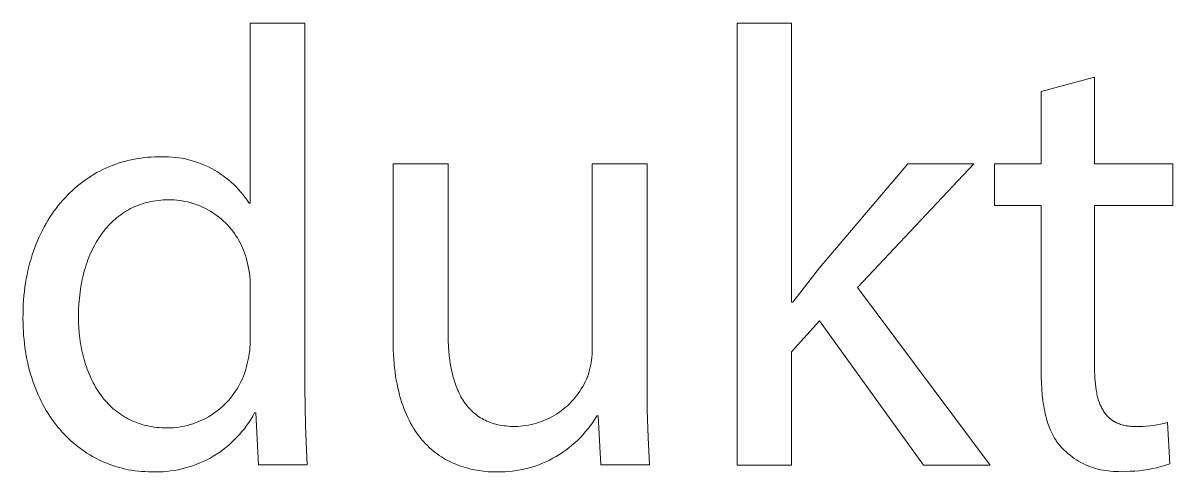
# Model space of a CAD drawing. Header units: millimetres. Extents: x 578 to 4608, y -138 to 2677.
# Drawn here: x 3379.9 to 3454.5, y -71.2 to -42.1 of the extents above; entities that cross this region are included whole.
import ezdxf

# ---------------------------------------------------------------- set-up
doc = ezdxf.new("R2010")
doc.units = ezdxf.units.MM
doc.header["$MEASUREMENT"] = 0
doc.layers.add('Domyślny', color=7, linetype='Continuous', true_color=0x000000)

msp = doc.modelspace()

# ---------------------------------------------------------------- linework, layer by layer
at = {"layer": 'Domyślny', "color": 18, "lineweight": 15, "true_color": 0x000000}
for p, q in [((3394.675, -53.801), (3394.675, -42.139)), ((3394.675, -42.139), (3398.218, -42.139)), ((3398.218, -42.139), (3398.218, -65.732)), ((3426.244, -70.781), (3426.244, -42.128)), ((3426.244, -42.128), (3429.761, -42.128)), ((3429.761, -42.128), (3429.761, -60.219)), ((3445.944, -46.572), (3449.407, -45.646)), ((3449.407, -45.646), (3449.407, -51.255)), ((3445.944, -51.255), (3445.944, -46.572)), ((3385.51, -51.448), (3385.71, -51.367)), ((3385.71, -51.367), (3385.912, -51.291)), ((3385.912, -51.291), (3386.117, -51.22)), ((3386.117, -51.22), (3386.323, -51.155)), ((3386.323, -51.155), (3386.531, -51.096)), ((3386.531, -51.096), (3386.741, -51.041)), ((3386.741, -51.041), (3386.953, -50.993)), ((3386.953, -50.993), (3387.167, -50.95)), ((3387.167, -50.95), (3387.382, -50.913)), ((3387.382, -50.913), (3387.598, -50.881)), ((3387.598, -50.881), (3387.817, -50.855)), ((3387.817, -50.855), (3388.036, -50.835)), ((3388.036, -50.835), (3388.257, -50.82)), ((3388.257, -50.82), (3388.48, -50.811)), ((3388.48, -50.811), (3388.703, -50.808)), ((3388.703, -50.808), (3388.926, -50.799)), ((3388.926, -50.799), (3389.15, -50.796)), ((3389.15, -50.796), (3389.373, -50.802)), ((3389.373, -50.802), (3389.596, -50.815)), ((3389.596, -50.815), (3389.819, -50.836)), ((3389.819, -50.836), (3390.041, -50.864)), ((3390.041, -50.864), (3390.261, -50.9)), ((3390.261, -50.9), (3390.481, -50.943)), ((3390.481, -50.943), (3390.698, -50.994)), ((3390.698, -50.994), (3390.914, -51.053)), ((3390.914, -51.053), (3391.128, -51.118)), ((3391.128, -51.118), (3391.339, -51.191)), ((3391.339, -51.191), (3391.548, -51.272)), ((3391.548, -51.272), (3391.753, -51.359)), ((3391.753, -51.359), (3391.956, -51.453)), ((3403.935, -62.683), (3403.935, -51.249)), ((3403.935, -51.249), (3407.492, -51.249)), ((3407.492, -51.249), (3407.492, -62.066)), ((3416.846, -63.233), (3416.846, -51.249)), ((3416.846, -51.249), (3420.402, -51.249)), ((3420.402, -51.249), (3420.402, -65.461)), ((3431.586, -57.991), (3437.303, -51.254)), ((3441.584, -51.254), (3434.042, -59.28)), ((3437.303, -51.254), (3441.584, -51.254)), ((3442.911, -53.953), (3442.911, -51.255)), ((3442.911, -51.255), (3445.944, -51.255)), ((3449.407, -51.255), (3454.493, -51.255)), ((3454.493, -51.255), (3454.493, -53.953)), ((3383.997, -52.288), (3384.177, -52.165)), ((3384.177, -52.165), (3384.36, -52.047)), ((3384.36, -52.047), (3384.545, -51.934)), ((3384.545, -51.934), (3384.733, -51.826)), ((3384.733, -51.826), (3384.924, -51.724)), ((3384.924, -51.724), (3385.117, -51.627)), ((3385.117, -51.627), (3385.312, -51.535)), ((3385.312, -51.535), (3385.51, -51.448)), ((3391.956, -51.453), (3392.155, -51.555)), ((3392.155, -51.555), (3392.351, -51.663)), ((3392.351, -51.663), (3392.543, -51.777)), ((3392.543, -51.777), (3392.731, -51.898)), ((3392.731, -51.898), (3392.914, -52.026)), ((3392.914, -52.026), (3393.093, -52.16)), ((3393.093, -52.16), (3393.268, -52.299)), ((3383.141, -52.978), (3383.306, -52.83)), ((3383.306, -52.83), (3383.474, -52.687)), ((3383.474, -52.687), (3383.646, -52.549)), ((3383.646, -52.549), (3383.82, -52.416)), ((3383.82, -52.416), (3383.997, -52.288)), ((3393.268, -52.299), (3393.437, -52.445)), ((3393.437, -52.445), (3393.602, -52.597)), ((3393.602, -52.597), (3393.761, -52.754)), ((3393.761, -52.754), (3393.915, -52.916)), ((3393.915, -52.916), (3394.063, -53.083)), ((3382.366, -53.79), (3382.514, -53.618)), ((3382.514, -53.618), (3382.666, -53.451)), ((3382.666, -53.451), (3382.821, -53.289)), ((3382.821, -53.289), (3382.98, -53.131)), ((3382.98, -53.131), (3383.141, -52.978)), ((3388.383, -53.67), (3388.226, -53.7)), ((3388.543, -53.645), (3388.383, -53.67)), ((3388.705, -53.624), (3388.543, -53.645)), ((3388.869, -53.608), (3388.705, -53.624)), ((3389.035, -53.596), (3388.869, -53.608)), ((3389.203, -53.589), (3389.035, -53.596)), ((3389.374, -53.587), (3389.203, -53.589)), ((3389.552, -53.589), (3389.374, -53.587)), ((3389.73, -53.597), (3389.552, -53.589)), ((3389.907, -53.611), (3389.73, -53.597)), ((3390.084, -53.631), (3389.907, -53.611)), ((3390.26, -53.657), (3390.084, -53.631)), ((3390.435, -53.69), (3390.26, -53.657)), ((3394.063, -53.083), (3394.205, -53.256)), ((3394.205, -53.256), (3394.341, -53.433)), ((3394.341, -53.433), (3394.471, -53.615)), ((3394.471, -53.615), (3394.595, -53.801)), ((3381.811, -54.525), (3381.944, -54.335)), ((3381.944, -54.335), (3382.081, -54.149)), ((3382.081, -54.149), (3382.222, -53.967)), ((3382.222, -53.967), (3382.366, -53.79)), ((3386.523, -54.385), (3386.396, -54.469)), ((3386.651, -54.306), (3386.523, -54.385)), ((3386.783, -54.231), (3386.651, -54.306)), ((3386.916, -54.159), (3386.783, -54.231)), ((3387.052, -54.092), (3386.916, -54.159)), ((3387.191, -54.028), (3387.052, -54.092)), ((3387.331, -53.969), (3387.191, -54.028)), ((3387.475, -53.913), (3387.331, -53.969)), ((3387.62, -53.862), (3387.475, -53.913)), ((3387.768, -53.815), (3387.62, -53.862)), ((3387.919, -53.772), (3387.768, -53.815)), ((3388.071, -53.734), (3387.919, -53.772)), ((3388.226, -53.7), (3388.071, -53.734)), ((3390.608, -53.728), (3390.435, -53.69)), ((3390.781, -53.772), (3390.608, -53.728)), ((3390.951, -53.822), (3390.781, -53.772)), ((3391.12, -53.878), (3390.951, -53.822)), ((3391.287, -53.939), (3391.12, -53.878)), ((3391.452, -54.006), (3391.287, -53.939)), ((3391.614, -54.079), (3391.452, -54.006)), ((3391.774, -54.157), (3391.614, -54.079)), ((3391.931, -54.241), (3391.774, -54.157)), ((3392.085, -54.33), (3391.931, -54.241)), ((3392.236, -54.424), (3392.085, -54.33)), ((3392.384, -54.523), (3392.236, -54.424)), ((3394.595, -53.801), (3394.675, -53.801)), ((3445.944, -53.953), (3442.911, -53.953)), ((3445.944, -64.609), (3445.944, -53.953)), ((3454.493, -53.953), (3449.407, -53.953)), ((3449.407, -53.953), (3449.407, -64.488)), ((3381.318, -55.334), (3381.435, -55.125)), ((3381.435, -55.125), (3381.556, -54.921)), ((3381.556, -54.921), (3381.681, -54.721)), ((3381.681, -54.721), (3381.811, -54.525)), ((3385.584, -55.152), (3385.478, -55.264)), ((3385.692, -55.044), (3385.584, -55.152)), ((3385.803, -54.939), (3385.692, -55.044)), ((3385.917, -54.838), (3385.803, -54.939)), ((3386.033, -54.74), (3385.917, -54.838)), ((3386.152, -54.646), (3386.033, -54.74)), ((3386.273, -54.555), (3386.152, -54.646)), ((3386.396, -54.469), (3386.273, -54.555)), ((3392.528, -54.627), (3392.384, -54.523)), ((3392.669, -54.736), (3392.528, -54.627)), ((3392.805, -54.85), (3392.669, -54.736)), ((3392.938, -54.969), (3392.805, -54.85)), ((3393.067, -55.091), (3392.938, -54.969)), ((3393.191, -55.219), (3393.067, -55.091)), ((3380.992, -55.987), (3381.096, -55.765)), ((3381.096, -55.765), (3381.205, -55.547)), ((3381.205, -55.547), (3381.318, -55.334)), ((3384.989, -55.872), (3384.899, -56.003)), ((3385.081, -55.744), (3384.989, -55.872)), ((3385.176, -55.619), (3385.081, -55.744)), ((3385.274, -55.497), (3385.176, -55.619)), ((3385.375, -55.379), (3385.274, -55.497)), ((3385.478, -55.264), (3385.375, -55.379)), ((3393.311, -55.35), (3393.191, -55.219)), ((3393.427, -55.485), (3393.311, -55.35)), ((3393.538, -55.625), (3393.427, -55.485)), ((3393.644, -55.767), (3393.538, -55.625)), ((3393.745, -55.914), (3393.644, -55.767)), ((3393.841, -56.064), (3393.745, -55.914)), ((3380.706, -56.678), (3380.797, -56.444)), ((3380.797, -56.444), (3380.892, -56.213)), ((3380.892, -56.213), (3380.992, -55.987)), ((3384.567, -56.558), (3384.49, -56.704)), ((3384.645, -56.415), (3384.567, -56.558)), ((3384.727, -56.274), (3384.645, -56.415)), ((3384.812, -56.137), (3384.727, -56.274)), ((3384.899, -56.003), (3384.812, -56.137)), ((3393.931, -56.217), (3393.841, -56.064)), ((3394.017, -56.373), (3393.931, -56.217)), ((3394.097, -56.532), (3394.017, -56.373)), ((3394.172, -56.693), (3394.097, -56.532)), ((3380.462, -57.408), (3380.538, -57.161)), ((3380.538, -57.161), (3380.62, -56.918)), ((3380.62, -56.918), (3380.706, -56.678)), ((3384.214, -57.315), (3384.152, -57.475)), ((3384.279, -57.158), (3384.214, -57.315)), ((3384.347, -57.004), (3384.279, -57.158)), ((3384.417, -56.853), (3384.347, -57.004)), ((3384.49, -56.704), (3384.417, -56.853)), ((3394.241, -56.857), (3394.172, -56.693)), ((3394.304, -57.023), (3394.241, -56.857)), ((3394.362, -57.191), (3394.304, -57.023)), ((3394.414, -57.362), (3394.362, -57.191)), ((3394.46, -57.533), (3394.414, -57.362)), ((3380.262, -58.175), (3380.324, -57.916)), ((3380.324, -57.916), (3380.39, -57.66)), ((3380.39, -57.66), (3380.462, -57.408)), ((3383.933, -58.139), (3383.885, -58.311)), ((3383.983, -57.969), (3383.933, -58.139)), ((3384.037, -57.802), (3383.983, -57.969)), ((3384.093, -57.637), (3384.037, -57.802)), ((3384.152, -57.475), (3384.093, -57.637)), ((3394.501, -57.707), (3394.46, -57.533)), ((3394.547, -57.916), (3394.501, -57.707)), ((3394.587, -58.127), (3394.547, -57.916)), ((3394.619, -58.34), (3394.587, -58.127)), ((3429.841, -60.219), (3431.586, -57.991)), ((3380.108, -58.978), (3380.154, -58.707)), ((3380.154, -58.707), (3380.206, -58.439)), ((3380.206, -58.439), (3380.262, -58.175)), ((3383.761, -58.84), (3383.725, -59.021)), ((3383.799, -58.661), (3383.761, -58.84)), ((3383.841, -58.485), (3383.799, -58.661)), ((3383.885, -58.311), (3383.841, -58.485)), ((3394.644, -58.553), (3394.619, -58.34)), ((3394.662, -58.767), (3394.644, -58.553)), ((3394.672, -58.982), (3394.662, -58.767)), ((3380.003, -59.817), (3380.032, -59.534)), ((3380.032, -59.534), (3380.068, -59.254)), ((3380.068, -59.254), (3380.108, -58.978)), ((3383.637, -59.577), (3383.593, -59.957)), ((3383.663, -59.39), (3383.637, -59.577)), ((3383.693, -59.204), (3383.663, -59.39)), ((3383.725, -59.021), (3383.693, -59.204)), ((3394.675, -59.196), (3394.672, -58.982)), ((3394.675, -62.592), (3394.675, -59.196)), ((3434.042, -59.28), (3442.631, -70.781)), ((3379.96, -60.395), (3379.979, -60.104)), ((3379.979, -60.104), (3380.003, -59.817)), ((3383.561, -60.345), (3383.542, -60.74)), ((3383.593, -59.957), (3383.561, -60.345)), ((3429.761, -60.219), (3429.841, -60.219)), ((3379.939, -61.29), (3379.94, -60.988)), ((3379.94, -60.988), (3379.947, -60.69)), ((3379.947, -60.69), (3379.96, -60.395)), ((3383.542, -60.74), (3383.536, -61.142)), ((3379.942, -61.567), (3379.939, -61.29)), ((3379.95, -61.841), (3379.942, -61.567)), ((3379.963, -62.113), (3379.95, -61.841)), ((3383.536, -61.142), (3383.542, -61.51)), ((3383.542, -61.51), (3383.559, -61.874)), ((3383.559, -61.874), (3383.587, -62.232)), ((3431.586, -61.427), (3429.761, -63.44)), ((3438.323, -70.781), (3431.586, -61.427)), ((3379.981, -62.381), (3379.963, -62.113)), ((3380.005, -62.647), (3379.981, -62.381)), ((3383.587, -62.232), (3383.627, -62.586)), ((3383.627, -62.586), (3383.677, -62.934)), ((3394.674, -62.785), (3394.675, -62.592)), ((3407.492, -62.066), (3407.495, -62.409)), ((3407.495, -62.409), (3407.505, -62.746)), ((3380.033, -62.909), (3380.005, -62.647)), ((3380.066, -63.168), (3380.033, -62.909)), ((3380.105, -63.424), (3380.066, -63.168)), ((3383.677, -62.934), (3383.707, -63.105)), ((3383.707, -63.105), (3383.74, -63.275)), ((3383.74, -63.275), (3383.775, -63.443)), ((3394.611, -63.554), (3394.636, -63.362)), ((3394.636, -63.362), (3394.655, -63.17)), ((3394.655, -63.17), (3394.668, -62.978)), ((3394.668, -62.978), (3394.674, -62.785)), ((3403.946, -63.31), (3403.935, -62.683)), ((3403.959, -63.612), (3403.946, -63.31)), ((3407.505, -62.746), (3407.522, -63.075)), ((3407.522, -63.075), (3407.546, -63.396)), ((3416.843, -63.419), (3416.846, -63.233)), ((3380.148, -63.676), (3380.105, -63.424)), ((3380.196, -63.926), (3380.148, -63.676)), ((3380.249, -64.172), (3380.196, -63.926)), ((3383.775, -63.443), (3383.813, -63.61)), ((3383.813, -63.61), (3383.854, -63.774)), ((3383.854, -63.774), (3383.898, -63.937)), ((3383.898, -63.937), (3383.945, -64.098)), ((3383.945, -64.098), (3383.994, -64.257)), ((3394.501, -64.122), (3394.543, -63.933)), ((3394.543, -63.933), (3394.58, -63.744)), ((3394.58, -63.744), (3394.611, -63.554)), ((3403.977, -63.907), (3403.959, -63.612)), ((3404.001, -64.195), (3403.977, -63.907)), ((3407.546, -63.396), (3407.578, -63.709)), ((3407.578, -63.709), (3407.617, -64.015)), ((3407.617, -64.015), (3407.664, -64.311)), ((3416.768, -64.159), (3416.796, -63.975)), ((3416.796, -63.975), (3416.818, -63.79)), ((3416.818, -63.79), (3416.834, -63.605)), ((3416.834, -63.605), (3416.843, -63.419)), ((3429.761, -63.44), (3429.761, -70.781)), ((3380.306, -64.414), (3380.249, -64.172)), ((3380.368, -64.653), (3380.306, -64.414)), ((3380.435, -64.889), (3380.368, -64.653)), ((3383.994, -64.257), (3384.046, -64.414)), ((3384.046, -64.414), (3384.101, -64.568)), ((3384.101, -64.568), (3384.159, -64.721)), ((3384.159, -64.721), (3384.22, -64.871)), ((3394.233, -65.012), (3394.299, -64.838)), ((3394.299, -64.838), (3394.359, -64.662)), ((3394.359, -64.662), (3394.412, -64.483)), ((3394.412, -64.483), (3394.46, -64.303)), ((3394.46, -64.303), (3394.501, -64.122)), ((3404.029, -64.475), (3404.001, -64.195)), ((3404.062, -64.749), (3404.029, -64.475)), ((3404.099, -65.015), (3404.062, -64.749)), ((3407.664, -64.311), (3407.718, -64.599)), ((3407.718, -64.599), (3407.781, -64.878)), ((3416.596, -64.882), (3416.648, -64.703)), ((3416.648, -64.703), (3416.694, -64.523)), ((3416.694, -64.523), (3416.734, -64.342)), ((3416.734, -64.342), (3416.768, -64.159)), ((3445.949, -65.033), (3445.944, -64.609)), ((3449.407, -64.488), (3449.409, -64.711)), ((3449.409, -64.711), (3449.415, -64.929)), ((3380.506, -65.121), (3380.435, -64.889)), ((3380.581, -65.35), (3380.506, -65.121)), ((3380.661, -65.575), (3380.581, -65.35)), ((3380.745, -65.796), (3380.661, -65.575)), ((3384.22, -64.871), (3384.284, -65.019)), ((3384.284, -65.019), (3384.35, -65.165)), ((3384.35, -65.165), (3384.419, -65.308)), ((3384.419, -65.308), (3384.491, -65.449)), ((3384.491, -65.449), (3384.566, -65.587)), ((3384.566, -65.587), (3384.643, -65.723)), ((3393.911, -65.683), (3394, -65.519)), ((3394, -65.519), (3394.084, -65.353)), ((3394.084, -65.353), (3394.162, -65.184)), ((3394.162, -65.184), (3394.233, -65.012)), ((3404.142, -65.275), (3404.099, -65.015)), ((3404.188, -65.528), (3404.142, -65.275)), ((3404.239, -65.774), (3404.188, -65.528)), ((3407.781, -64.878), (3407.815, -65.014)), ((3407.815, -65.014), (3407.852, -65.148)), ((3407.852, -65.148), (3407.89, -65.28)), ((3407.89, -65.28), (3407.931, -65.409)), ((3407.931, -65.409), (3407.973, -65.535)), ((3407.973, -65.535), (3408.018, -65.659)), ((3416.226, -65.696), (3416.312, -65.541)), ((3416.312, -65.541), (3416.393, -65.382)), ((3416.393, -65.382), (3416.468, -65.222)), ((3416.468, -65.222), (3416.537, -65.058)), ((3416.537, -65.058), (3416.596, -64.882)), ((3420.402, -65.461), (3420.411, -67.234)), ((3445.962, -65.443), (3445.949, -65.033)), ((3445.984, -65.841), (3445.962, -65.443)), ((3449.415, -64.929), (3449.425, -65.14)), ((3449.425, -65.14), (3449.44, -65.345)), ((3449.44, -65.345), (3449.459, -65.543)), ((3449.459, -65.543), (3449.483, -65.736)), ((3380.834, -66.014), (3380.745, -65.796)), ((3380.927, -66.228), (3380.834, -66.014)), ((3381.023, -66.438), (3380.927, -66.228)), ((3384.643, -65.723), (3384.724, -65.856)), ((3384.724, -65.856), (3384.807, -65.986)), ((3384.807, -65.986), (3384.893, -66.114)), ((3384.893, -66.114), (3384.982, -66.239)), ((3384.982, -66.239), (3385.074, -66.361)), ((3393.382, -66.447), (3393.498, -66.302)), ((3393.498, -66.302), (3393.609, -66.152)), ((3393.609, -66.152), (3393.715, -65.999)), ((3393.715, -65.999), (3393.816, -65.843)), ((3393.816, -65.843), (3393.911, -65.683)), ((3398.218, -65.732), (3398.252, -68.256)), ((3404.295, -66.014), (3404.239, -65.774)), ((3404.354, -66.246), (3404.295, -66.014)), ((3404.418, -66.473), (3404.354, -66.246)), ((3408.018, -65.659), (3408.065, -65.781)), ((3408.065, -65.781), (3408.115, -65.9)), ((3408.115, -65.9), (3408.166, -66.017)), ((3408.166, -66.017), (3408.22, -66.131)), ((3408.22, -66.131), (3408.276, -66.243)), ((3408.276, -66.243), (3408.334, -66.352)), ((3408.334, -66.352), (3408.395, -66.458)), ((3415.719, -66.423), (3415.831, -66.285)), ((3415.831, -66.285), (3415.937, -66.143)), ((3415.937, -66.143), (3416.039, -65.997)), ((3416.039, -65.997), (3416.135, -65.848)), ((3416.135, -65.848), (3416.226, -65.696)), ((3446.017, -66.225), (3445.984, -65.841)), ((3446.059, -66.595), (3446.017, -66.225)), ((3449.483, -65.736), (3449.511, -65.921)), ((3449.511, -65.921), (3449.545, -66.101)), ((3449.545, -66.101), (3449.563, -66.188)), ((3449.563, -66.188), (3449.583, -66.273)), ((3449.583, -66.273), (3449.604, -66.357)), ((3381.124, -66.644), (3381.023, -66.438)), ((3381.229, -66.846), (3381.124, -66.644)), ((3381.338, -67.045), (3381.229, -66.846)), ((3381.451, -67.239), (3381.338, -67.045)), ((3385.074, -66.361), (3385.168, -66.48)), ((3385.168, -66.48), (3385.266, -66.595)), ((3385.266, -66.595), (3385.366, -66.708)), ((3385.366, -66.708), (3385.469, -66.818)), ((3385.469, -66.818), (3385.574, -66.924)), ((3385.574, -66.924), (3385.683, -67.028)), ((3385.683, -67.028), (3385.794, -67.128)), ((3392.728, -67.108), (3392.868, -66.985)), ((3392.868, -66.985), (3393.003, -66.857)), ((3393.003, -66.857), (3393.134, -66.725)), ((3393.134, -66.725), (3393.26, -66.588)), ((3393.26, -66.588), (3393.382, -66.447)), ((3404.486, -66.693), (3404.418, -66.473)), ((3404.558, -66.906), (3404.486, -66.693)), ((3404.633, -67.114), (3404.558, -66.906)), ((3408.395, -66.458), (3408.458, -66.562)), ((3408.458, -66.562), (3408.523, -66.662)), ((3408.523, -66.662), (3408.591, -66.761)), ((3408.591, -66.761), (3408.661, -66.856)), ((3408.661, -66.856), (3408.734, -66.948)), ((3408.734, -66.948), (3408.809, -67.038)), ((3408.809, -67.038), (3408.886, -67.125)), ((3414.959, -67.165), (3415.096, -67.052)), ((3415.096, -67.052), (3415.229, -66.935)), ((3415.229, -66.935), (3415.358, -66.813)), ((3415.358, -66.813), (3415.483, -66.687)), ((3415.483, -66.687), (3415.604, -66.557)), ((3415.604, -66.557), (3415.719, -66.423)), ((3446.084, -66.774), (3446.059, -66.595)), ((3446.112, -66.951), (3446.084, -66.774)), ((3446.143, -67.123), (3446.112, -66.951)), ((3449.604, -66.357), (3449.626, -66.439)), ((3449.626, -66.439), (3449.649, -66.52)), ((3449.649, -66.52), (3449.674, -66.599)), ((3449.674, -66.599), (3449.7, -66.676)), ((3449.7, -66.676), (3449.728, -66.751)), ((3449.728, -66.751), (3449.756, -66.825)), ((3449.756, -66.825), (3449.786, -66.897)), ((3449.786, -66.897), (3449.818, -66.967)), ((3449.818, -66.967), (3449.851, -67.036)), ((3449.851, -67.036), (3449.885, -67.103)), ((3381.568, -67.43), (3381.451, -67.239)), ((3381.689, -67.616), (3381.568, -67.43)), ((3381.813, -67.798), (3381.689, -67.616)), ((3381.941, -67.976), (3381.813, -67.798)), ((3385.794, -67.128), (3385.908, -67.224)), ((3385.908, -67.224), (3386.025, -67.317)), ((3386.025, -67.317), (3386.145, -67.407)), ((3386.145, -67.407), (3386.268, -67.493)), ((3386.268, -67.493), (3386.393, -67.575)), ((3386.393, -67.575), (3386.521, -67.654)), ((3386.521, -67.654), (3386.652, -67.729)), ((3386.652, -67.729), (3386.786, -67.801)), ((3386.786, -67.801), (3386.922, -67.868)), ((3391.473, -67.902), (3391.642, -67.822)), ((3391.642, -67.822), (3391.807, -67.737)), ((3391.807, -67.737), (3391.969, -67.646)), ((3391.969, -67.646), (3392.128, -67.549)), ((3392.128, -67.549), (3392.284, -67.447)), ((3392.284, -67.447), (3392.436, -67.339)), ((3392.436, -67.339), (3392.584, -67.226)), ((3392.584, -67.226), (3392.728, -67.108)), ((3394.711, -67.821), (3394.577, -68.027)), ((3394.837, -67.611), (3394.711, -67.821)), ((3394.957, -67.396), (3394.837, -67.611)), ((3395.024, -67.396), (3394.957, -67.396)), ((3395.198, -70.778), (3395.024, -67.396)), ((3404.712, -67.315), (3404.633, -67.114)), ((3404.795, -67.51), (3404.712, -67.315)), ((3404.882, -67.699), (3404.795, -67.51)), ((3404.971, -67.882), (3404.882, -67.699)), ((3408.886, -67.125), (3408.966, -67.209)), ((3408.966, -67.209), (3409.049, -67.29)), ((3409.049, -67.29), (3409.134, -67.368)), ((3409.134, -67.368), (3409.221, -67.443)), ((3409.221, -67.443), (3409.312, -67.515)), ((3409.312, -67.515), (3409.404, -67.584)), ((3409.404, -67.584), (3409.5, -67.65)), ((3409.5, -67.65), (3409.598, -67.713)), ((3409.598, -67.713), (3409.698, -67.773)), ((3409.698, -67.773), (3409.802, -67.829)), ((3409.802, -67.829), (3409.908, -67.883)), ((3413.739, -67.883), (3413.902, -67.812)), ((3413.902, -67.812), (3414.062, -67.735)), ((3414.062, -67.735), (3414.219, -67.653)), ((3414.219, -67.653), (3414.374, -67.566)), ((3414.374, -67.566), (3414.525, -67.473)), ((3414.525, -67.473), (3414.673, -67.375)), ((3414.673, -67.375), (3414.818, -67.273)), ((3414.818, -67.273), (3414.959, -67.165)), ((3417.01, -67.809), (3416.872, -68.018)), ((3417.141, -67.595), (3417.01, -67.809)), ((3417.222, -67.595), (3417.141, -67.595)), ((3417.41, -70.776), (3417.222, -67.595)), ((3420.411, -67.234), (3420.464, -69.006)), ((3446.176, -67.293), (3446.143, -67.123)), ((3446.212, -67.458), (3446.176, -67.293)), ((3446.251, -67.62), (3446.212, -67.458)), ((3446.293, -67.778), (3446.251, -67.62)), ((3446.339, -67.933), (3446.293, -67.778)), ((3449.885, -67.103), (3449.92, -67.168)), ((3449.92, -67.168), (3449.957, -67.231)), ((3449.957, -67.231), (3449.996, -67.293)), ((3449.996, -67.293), (3450.036, -67.353)), ((3450.036, -67.353), (3450.077, -67.411)), ((3450.077, -67.411), (3450.12, -67.467)), ((3450.12, -67.467), (3450.164, -67.522)), ((3450.164, -67.522), (3450.21, -67.574)), ((3450.21, -67.574), (3450.257, -67.625)), ((3450.257, -67.625), (3450.306, -67.674)), ((3450.306, -67.674), (3450.356, -67.721)), ((3450.356, -67.721), (3450.382, -67.744)), ((3450.382, -67.744), (3450.408, -67.767)), ((3450.408, -67.767), (3450.435, -67.789)), ((3450.435, -67.789), (3450.462, -67.81)), ((3450.462, -67.81), (3450.489, -67.831)), ((3450.489, -67.831), (3450.517, -67.852)), ((3382.073, -68.15), (3381.941, -67.976)), ((3382.208, -68.32), (3382.073, -68.15)), ((3382.347, -68.485), (3382.208, -68.32)), ((3382.489, -68.646), (3382.347, -68.485)), ((3386.922, -67.868), (3387.062, -67.932)), ((3387.062, -67.932), (3387.204, -67.991)), ((3387.204, -67.991), (3387.349, -68.047)), ((3387.349, -68.047), (3387.497, -68.098)), ((3387.497, -68.098), (3387.647, -68.145)), ((3387.647, -68.145), (3387.801, -68.188)), ((3387.801, -68.188), (3387.957, -68.227)), ((3387.957, -68.227), (3388.116, -68.261)), ((3388.116, -68.261), (3388.278, -68.291)), ((3388.278, -68.291), (3388.442, -68.317)), ((3388.442, -68.317), (3388.61, -68.338)), ((3388.61, -68.338), (3388.78, -68.355)), ((3388.78, -68.355), (3388.953, -68.366)), ((3388.953, -68.366), (3389.128, -68.374)), ((3389.128, -68.374), (3389.307, -68.376)), ((3389.307, -68.376), (3389.493, -68.372)), ((3389.493, -68.372), (3389.679, -68.361)), ((3389.679, -68.361), (3389.864, -68.343)), ((3389.864, -68.343), (3390.049, -68.32)), ((3390.049, -68.32), (3390.233, -68.289)), ((3390.233, -68.289), (3390.415, -68.253)), ((3390.415, -68.253), (3390.596, -68.21)), ((3390.596, -68.21), (3390.776, -68.161)), ((3390.776, -68.161), (3390.953, -68.105)), ((3390.953, -68.105), (3391.129, -68.043)), ((3391.129, -68.043), (3391.302, -67.976)), ((3391.302, -67.976), (3391.473, -67.902)), ((3394.289, -68.425), (3394.135, -68.616)), ((3394.436, -68.228), (3394.289, -68.425)), ((3394.577, -68.027), (3394.436, -68.228)), ((3398.252, -68.256), (3398.366, -70.778)), ((3405.064, -68.059), (3404.971, -67.882)), ((3405.161, -68.23), (3405.064, -68.059)), ((3405.26, -68.396), (3405.161, -68.23)), ((3405.363, -68.556), (3405.26, -68.396)), ((3405.468, -68.71), (3405.363, -68.556)), ((3409.908, -67.883), (3410.017, -67.933)), ((3410.017, -67.933), (3410.128, -67.98)), ((3410.128, -67.98), (3410.243, -68.023)), ((3410.243, -68.023), (3410.36, -68.064)), ((3410.36, -68.064), (3410.48, -68.101)), ((3410.48, -68.101), (3410.603, -68.134)), ((3410.603, -68.134), (3410.728, -68.164)), ((3410.728, -68.164), (3410.857, -68.191)), ((3410.857, -68.191), (3410.989, -68.214)), ((3410.989, -68.214), (3411.123, -68.234)), ((3411.123, -68.234), (3411.26, -68.25)), ((3411.26, -68.25), (3411.401, -68.263)), ((3411.401, -68.263), (3411.544, -68.272)), ((3411.544, -68.272), (3411.691, -68.278)), ((3411.691, -68.278), (3411.84, -68.279)), ((3411.84, -68.279), (3412.017, -68.273)), ((3412.017, -68.273), (3412.194, -68.261)), ((3412.194, -68.261), (3412.371, -68.243)), ((3412.371, -68.243), (3412.547, -68.219)), ((3412.547, -68.219), (3412.721, -68.189)), ((3412.721, -68.189), (3412.895, -68.152)), ((3412.895, -68.152), (3413.068, -68.11)), ((3413.068, -68.11), (3413.238, -68.062)), ((3413.238, -68.062), (3413.407, -68.008)), ((3413.407, -68.008), (3413.574, -67.948)), ((3413.574, -67.948), (3413.739, -67.883)), ((3416.575, -68.422), (3416.416, -68.616)), ((3416.727, -68.223), (3416.575, -68.422)), ((3416.872, -68.018), (3416.727, -68.223)), ((3446.387, -68.084), (3446.339, -67.933)), ((3446.438, -68.231), (3446.387, -68.084)), ((3446.492, -68.374), (3446.438, -68.231)), ((3446.55, -68.514), (3446.492, -68.374)), ((3446.611, -68.65), (3446.55, -68.514)), ((3450.517, -67.852), (3450.545, -67.872)), ((3450.545, -67.872), (3450.574, -67.892)), ((3450.574, -67.892), (3450.603, -67.911)), ((3450.603, -67.911), (3450.632, -67.93)), ((3450.632, -67.93), (3450.662, -67.948)), ((3450.662, -67.948), (3450.692, -67.966)), ((3450.692, -67.966), (3450.753, -68)), ((3450.753, -68), (3450.817, -68.032)), ((3450.817, -68.032), (3450.882, -68.063)), ((3450.882, -68.063), (3450.948, -68.091)), ((3450.948, -68.091), (3451.016, -68.118)), ((3451.016, -68.118), (3451.086, -68.143)), ((3451.086, -68.143), (3451.158, -68.165)), ((3451.158, -68.165), (3451.231, -68.186)), ((3451.231, -68.186), (3451.307, -68.205)), ((3451.307, -68.205), (3451.384, -68.222)), ((3451.384, -68.222), (3451.462, -68.237)), ((3451.462, -68.237), (3451.543, -68.25)), ((3451.543, -68.25), (3451.625, -68.261)), ((3451.625, -68.261), (3451.709, -68.27)), ((3451.709, -68.27), (3451.795, -68.277)), ((3451.795, -68.277), (3451.883, -68.282)), ((3451.883, -68.282), (3451.973, -68.285)), ((3451.973, -68.285), (3452.064, -68.286)), ((3452.064, -68.286), (3452.296, -68.287)), ((3452.296, -68.287), (3452.528, -68.28)), ((3452.528, -68.28), (3452.76, -68.267)), ((3452.76, -68.267), (3452.991, -68.246)), ((3452.991, -68.246), (3453.222, -68.217)), ((3453.222, -68.217), (3453.451, -68.181)), ((3453.451, -68.181), (3453.679, -68.138)), ((3453.679, -68.138), (3453.906, -68.088)), ((3453.906, -68.088), (3454.131, -68.031)), ((3454.131, -68.031), (3454.279, -70.702)), ((3382.634, -68.802), (3382.489, -68.646)), ((3382.783, -68.954), (3382.634, -68.802)), ((3382.935, -69.102), (3382.783, -68.954)), ((3383.091, -69.245), (3382.935, -69.102)), ((3383.249, -69.384), (3383.091, -69.245)), ((3393.457, -69.326), (3393.273, -69.489)), ((3393.636, -69.157), (3393.457, -69.326)), ((3393.808, -68.983), (3393.636, -69.157)), ((3393.975, -68.802), (3393.808, -68.983)), ((3394.135, -68.616), (3393.975, -68.802)), ((3405.576, -68.859), (3405.468, -68.71)), ((3405.687, -69.003), (3405.576, -68.859)), ((3405.801, -69.141), (3405.687, -69.003)), ((3405.917, -69.274), (3405.801, -69.141)), ((3406.035, -69.401), (3405.917, -69.274)), ((3415.902, -69.165), (3415.718, -69.336)), ((3416.079, -68.988), (3415.902, -69.165)), ((3416.251, -68.805), (3416.079, -68.988)), ((3416.416, -68.616), (3416.251, -68.805)), ((3420.464, -69.006), (3420.563, -70.776)), ((3446.675, -68.782), (3446.611, -68.65)), ((3446.742, -68.91), (3446.675, -68.782)), ((3446.813, -69.034), (3446.742, -68.91)), ((3446.85, -69.094), (3446.813, -69.034)), ((3446.888, -69.154), (3446.85, -69.094)), ((3446.926, -69.213), (3446.888, -69.154)), ((3446.965, -69.27), (3446.926, -69.213)), ((3447.006, -69.327), (3446.965, -69.27)), ((3447.047, -69.383), (3447.006, -69.327)), ((3383.411, -69.517), (3383.249, -69.384)), ((3383.576, -69.646), (3383.411, -69.517)), ((3383.743, -69.771), (3383.576, -69.646)), ((3383.914, -69.89), (3383.743, -69.771)), ((3384.087, -70.005), (3383.914, -69.89)), ((3384.263, -70.115), (3384.087, -70.005)), ((3392.485, -70.074), (3392.277, -70.204)), ((3392.69, -69.938), (3392.485, -70.074)), ((3392.889, -69.795), (3392.69, -69.938)), ((3393.084, -69.645), (3392.889, -69.795)), ((3393.273, -69.489), (3393.084, -69.645)), ((3406.156, -69.524), (3406.035, -69.401)), ((3406.28, -69.642), (3406.156, -69.524)), ((3406.405, -69.755), (3406.28, -69.642)), ((3406.532, -69.862), (3406.405, -69.755)), ((3406.661, -69.965), (3406.532, -69.862)), ((3406.793, -70.064), (3406.661, -69.965)), ((3406.925, -70.158), (3406.793, -70.064)), ((3414.929, -69.954), (3414.72, -70.092)), ((3415.134, -69.81), (3414.929, -69.954)), ((3415.334, -69.658), (3415.134, -69.81)), ((3415.529, -69.5), (3415.334, -69.658)), ((3415.718, -69.336), (3415.529, -69.5)), ((3447.089, -69.437), (3447.047, -69.383)), ((3447.132, -69.491), (3447.089, -69.437)), ((3447.176, -69.543), (3447.132, -69.491)), ((3447.221, -69.595), (3447.176, -69.543)), ((3447.267, -69.646), (3447.221, -69.595)), ((3447.313, -69.695), (3447.267, -69.646)), ((3447.433, -69.815), (3447.313, -69.695)), ((3447.557, -69.931), (3447.433, -69.815)), ((3447.684, -70.042), (3447.557, -69.931)), ((3447.816, -70.149), (3447.684, -70.042)), ((3384.442, -70.22), (3384.263, -70.115)), ((3384.624, -70.32), (3384.442, -70.22)), ((3384.808, -70.415), (3384.624, -70.32)), ((3384.995, -70.505), (3384.808, -70.415)), ((3385.185, -70.59), (3384.995, -70.505)), ((3385.377, -70.67), (3385.185, -70.59)), ((3385.571, -70.745), (3385.377, -70.67)), ((3385.767, -70.814), (3385.571, -70.745)), ((3385.966, -70.878), (3385.767, -70.814)), ((3390.943, -70.825), (3390.71, -70.901)), ((3391.174, -70.74), (3390.943, -70.825)), ((3391.401, -70.648), (3391.174, -70.74)), ((3391.626, -70.548), (3391.401, -70.648)), ((3391.847, -70.441), (3391.626, -70.548)), ((3392.064, -70.326), (3391.847, -70.441)), ((3392.277, -70.204), (3392.064, -70.326)), ((3398.366, -70.778), (3395.198, -70.778)), ((3407.06, -70.247), (3406.925, -70.158)), ((3407.196, -70.332), (3407.06, -70.247)), ((3407.334, -70.412), (3407.196, -70.332)), ((3407.473, -70.488), (3407.334, -70.412)), ((3407.613, -70.56), (3407.473, -70.488)), ((3407.754, -70.628), (3407.613, -70.56)), ((3407.896, -70.691), (3407.754, -70.628)), ((3408.04, -70.751), (3407.896, -70.691)), ((3408.184, -70.807), (3408.04, -70.751)), ((3408.329, -70.859), (3408.184, -70.807)), ((3413.374, -70.76), (3413.138, -70.845)), ((3413.608, -70.668), (3413.374, -70.76)), ((3413.838, -70.568), (3413.608, -70.668)), ((3414.064, -70.46), (3413.838, -70.568)), ((3414.287, -70.345), (3414.064, -70.46)), ((3414.505, -70.222), (3414.287, -70.345)), ((3414.72, -70.092), (3414.505, -70.222)), ((3420.563, -70.776), (3417.41, -70.776)), ((3429.761, -70.781), (3426.244, -70.781)), ((3442.631, -70.781), (3438.323, -70.781)), ((3447.951, -70.252), (3447.816, -70.149)), ((3448.089, -70.349), (3447.951, -70.252)), ((3448.231, -70.442), (3448.089, -70.349)), ((3448.376, -70.53), (3448.231, -70.442)), ((3448.524, -70.613), (3448.376, -70.53)), ((3448.674, -70.69), (3448.524, -70.613)), ((3448.828, -70.762), (3448.674, -70.69)), ((3448.983, -70.829), (3448.828, -70.762)), ((3454.003, -70.795), (3453.725, -70.878)), ((3454.279, -70.702), (3454.003, -70.795)), ((3386.167, -70.937), (3385.966, -70.878)), ((3386.37, -70.99), (3386.167, -70.937)), ((3386.576, -71.038), (3386.37, -70.99)), ((3386.783, -71.081), (3386.576, -71.038)), ((3386.992, -71.118), (3386.783, -71.081)), ((3387.204, -71.149), (3386.992, -71.118)), ((3387.417, -71.175), (3387.204, -71.149)), ((3387.632, -71.195), (3387.417, -71.175)), ((3387.848, -71.21), (3387.632, -71.195)), ((3388.067, -71.218), (3387.848, -71.21)), ((3388.287, -71.221), (3388.067, -71.218)), ((3388.532, -71.226), (3388.287, -71.221)), ((3388.778, -71.223), (3388.532, -71.226)), ((3389.023, -71.212), (3388.778, -71.223)), ((3389.268, -71.192), (3389.023, -71.212)), ((3389.512, -71.164), (3389.268, -71.192)), ((3389.755, -71.128), (3389.512, -71.164)), ((3389.996, -71.083), (3389.755, -71.128)), ((3390.236, -71.031), (3389.996, -71.083)), ((3390.474, -70.97), (3390.236, -71.031)), ((3390.71, -70.901), (3390.474, -70.97)), ((3408.474, -70.907), (3408.329, -70.859)), ((3408.621, -70.951), (3408.474, -70.907)), ((3408.767, -70.992), (3408.621, -70.951)), ((3408.914, -71.029), (3408.767, -70.992)), ((3409.062, -71.063), (3408.914, -71.029)), ((3409.209, -71.094), (3409.062, -71.063)), ((3409.357, -71.121), (3409.209, -71.094)), ((3409.504, -71.145), (3409.357, -71.121)), ((3409.652, -71.166), (3409.504, -71.145)), ((3409.799, -71.184), (3409.652, -71.166)), ((3409.946, -71.199), (3409.799, -71.184)), ((3410.093, -71.211), (3409.946, -71.199)), ((3410.239, -71.22), (3410.093, -71.211)), ((3410.384, -71.227), (3410.239, -71.22)), ((3410.529, -71.231), (3410.384, -71.227)), ((3410.672, -71.232), (3410.529, -71.231)), ((3410.923, -71.231), (3410.672, -71.232)), ((3411.174, -71.222), (3410.923, -71.231)), ((3411.424, -71.204), (3411.174, -71.222)), ((3411.673, -71.178), (3411.424, -71.204)), ((3411.922, -71.143), (3411.673, -71.178)), ((3412.169, -71.1), (3411.922, -71.143)), ((3412.414, -71.049), (3412.169, -71.1)), ((3412.658, -70.989), (3412.414, -71.049)), ((3412.899, -70.921), (3412.658, -70.989)), ((3413.138, -70.845), (3412.899, -70.921)), ((3449.141, -70.891), (3448.983, -70.829)), ((3449.301, -70.947), (3449.141, -70.891)), ((3449.463, -70.997), (3449.301, -70.947)), ((3449.626, -71.042), (3449.463, -70.997)), ((3449.791, -71.081), (3449.626, -71.042)), ((3449.957, -71.114), (3449.791, -71.081)), ((3450.124, -71.142), (3449.957, -71.114)), ((3450.292, -71.164), (3450.124, -71.142)), ((3450.461, -71.18), (3450.292, -71.164)), ((3450.63, -71.19), (3450.461, -71.18)), ((3450.799, -71.194), (3450.63, -71.19)), ((3450.969, -71.192), (3450.799, -71.194)), ((3451.138, -71.185), (3450.969, -71.192)), ((3451.429, -71.191), (3451.138, -71.185)), ((3451.719, -71.187), (3451.429, -71.191)), ((3452.01, -71.173), (3451.719, -71.187)), ((3452.299, -71.148), (3452.01, -71.173)), ((3452.588, -71.114), (3452.299, -71.148)), ((3452.875, -71.07), (3452.588, -71.114)), ((3453.16, -71.016), (3452.875, -71.07)), ((3453.444, -70.952), (3453.16, -71.016)), ((3453.725, -70.878), (3453.444, -70.952))]:
    msp.add_line(p, q, dxfattribs=at)

doc.saveas('drawing.dxf')
